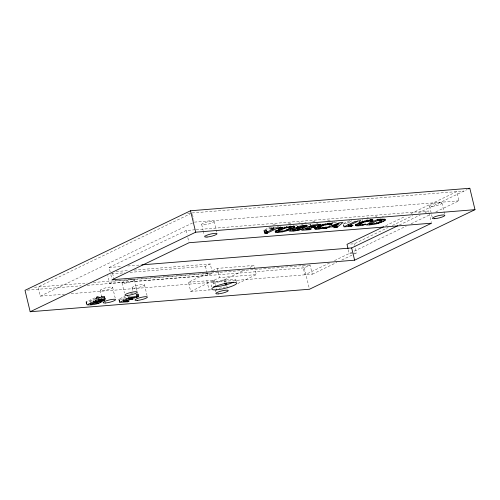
<?xml version="1.0" encoding="UTF-8"?>
<svg xmlns="http://www.w3.org/2000/svg" width="500" height="500" viewBox="0 0 500 500"><rect width="100%" height="100%" fill="white"/><g stroke="black" fill="none" stroke-linecap="round" stroke-linejoin="round"><path stroke-width="0.38" stroke-dasharray="2.5 1.88" d="M100.925 297.181L98.837 298.206L95.106 298.681L98.05 297.262L99.537 297.144L100.925 297.181L101.225 298.406M105.388 299.544L104.494 296.337L97.769 296.594L85.969 302.019L91.369 301.631M119.519 302.369L118.819 299.219L125.019 296.212M344 226.863L343.3 223.706L344.038 226.769M101.65 298.012L104.65 296.488M264.538 233.275L263.794 230.212L270.919 226.762M336.531 221.9L335.419 222.756L334.05 222.869M360.637 220.212L358.706 221.544L359.731 221.812M191.394 213.294L38.125 286.962L40.344 296.137L64.469 294.194M40.344 296.137L193.612 222.469M110.156 271.819L109.106 267.5L186.094 230.494L195.425 229.744M109.669 283.356L114.481 281.044L212.481 273.144L207.669 275.456L109.669 283.356L107.788 275.587M96.356 299.3L93.419 299.494L90.194 301.044L92.312 300.869M271.05 227.875L266.6 229.988L263.794 230.212M130.006 272.356L205.45 266.275L210.263 263.962L212.138 271.731M210.544 289.85L190.7 291.45L188.481 282.275L207.725 273.019M212.537 270.706L217.35 268.394L254.1 265.431L254.956 268.962M190.7 291.45L219.569 277.575L256.319 274.613L255.125 269.669M188.481 282.275L214.206 280.2A6.406 1.175 -13.6 0 0 215.256 281.656A6.406 1.175 -13.6 0 0 224.006 279.406L225.231 279.312L244.475 270.056M249.975 267.419L254.1 265.431M349.75 220.581L343.569 223.556L344.306 226.612M351.906 220.725L347.688 222.75L351.475 222.444M237.763 283.531L256.319 274.613M385.669 225.763L405.356 216.3M410.988 213.594L456.694 191.625L458.913 200.8L435.706 211.956M87.238 285.312L304.3 267.812L310.075 265.038L312.294 274.219L69.138 293.819M350.669 244.056L354.344 243.762L388.094 227.537M392.312 225.506L412.706 215.706M418.338 213L467.25 189.488M399.25 225.069L420.244 214.975M425.144 212.625L428.644 210.944L428.994 212.381M329.538 262.987L304.944 274.806L302.725 265.631M334.456 260.625L406.175 226.15M411.094 223.787L430.788 214.319M312.294 274.219L336.887 262.394M341.806 260.031L353.75 254.288M354.456 253.95L356.562 252.938L354.856 245.881M277.2 226.956L278.619 226.319M316.544 223.812L318.031 223.15M357.344 220.525L358.331 220.081M332.694 222.594L334.762 221.85M298.756 223.075L299.956 222.819M375.625 216.881L376.831 216.625M302.681 224.544L301.462 224.788L302.625 225.044M366.938 217.506L368.525 217.256M327.731 220.55L330.331 220.331M288.406 223.713L292.675 223.463M187.688 213.312L189.887 213.131M192.094 212.956L464.044 191.031M458.913 200.8L194.312 222.131L193.8 220.012M196.2 229.681L428.644 210.944M272.75 225.012L277.113 224.662M312.775 221.788L314.938 221.612M295.606 225.712L297.35 225.575M308.488 224.669L312.125 224.375M346.65 223.6L343.263 223.8M109.106 267.5L121.544 266.494M127.769 265.994L140.981 264.931M116.15 271.55L128.594 270.544M134.037 270.106L210.263 263.962M352.15 253.294L349.212 253.531L348.188 249.294M352.887 253.238L356.562 252.938M111.337 273.863L124.562 272.794M34.45 287.256L87.15 283.006M93.381 282.506L310.075 265.038M27.331 290.144L81.019 285.812M130.575 293.888L132.744 293.712M129.931 296.475L126.294 296.769L123.088 298.306L126.062 298.069M122.856 299.05L118.781 299.312M304.769 222.45L306.288 222.469M382.238 216.225L383.462 216.231M441.912 203.006L443.831 210.925M444.006 211.644L444.525 213.806M429.544 206.181L432.156 216.981M429.169 213.1L431.431 222.456M362.519 219.4L362.819 220.625M360.55 219.862L360.931 221.431M359.769 220.656L360.062 221.875M358.831 219.856L359.275 221.694M354.344 243.762L354.681 245.175M332.019 221.644L332.463 223.475M310.25 223.825L310.55 225.044M304.3 267.812L309.481 289.231M293.694 224.806L294.137 226.637M271.744 226.969L272.038 228.194M266.6 229.988L267.044 231.825M266.244 230.062L266.688 231.9M265.719 230.131L266.163 231.969M264.988 230.2L265.431 232.037M264.3 230.244L264.894 232.694M263.881 230.144L264.662 233.306M235.888 279.856L236.331 281.694M214.062 221.375L215.981 229.294M216.156 230.012L216.675 232.175M225.231 279.312L226.088 282.838M226.769 285.663L227.45 288.488M224.006 279.406L224.688 282.231M217.35 268.394L218.031 271.219M218.206 271.925L219.569 277.575M201.694 224.55L203.088 230.312M203.256 231.031L204.306 235.35M214.206 280.2L216.425 289.375M212.919 281.394L213.944 285.625M215.438 291.794L215.138 290.569A6.406 1.175 -13.6 0 0 217.475 290.831M205.45 266.275L206.988 272.631M207.156 273.337L207.669 275.456M192.438 214.369L193.631 219.306M206.856 280.794L209.075 289.969M186.094 230.494L187.138 234.812M187.838 237.694L188.881 242.013M144.444 284.731L147.056 295.531M138.075 293.925L138.644 296.438M137.938 293.919L138.381 295.75M134.375 279.769L136.988 290.569M137.706 293.506L138.156 295.338M138.044 296.769L137.3 293.712L136.856 293.913L137.6 296.969M136.644 294.662L137.238 297.113M136.213 294.137L136.506 295.363M135.981 294.175L136.281 295.4M132.069 287.906L132.938 291.506M134.156 296.55L134.681 298.706M122.006 282.944L124.444 293.025M119.087 299.062L119.825 302.125M112.6 273.275L114.138 279.631M118.819 299.219L119.556 302.275M110.85 274.694L111.894 279.012M112.594 287.3L115.206 298.1M104.494 296.337L105.231 299.394M104.562 296.694L105.15 299.137M104.1 296.244L104.812 299.4M103.475 296.206L104.213 299.269M102.581 296.225L103.319 299.288M100.219 290.475L102.137 298.394M101.4 296.306L102.137 299.363M100.525 297.106L100.825 298.325M99.537 297.144L99.831 298.369M98.05 297.262L98.344 298.488M97.769 296.594L98.506 299.656M96.981 296.731L97.719 299.788M96.562 296.85L97.306 299.913M96.169 297.019L96.912 300.075M93.419 299.494L93.719 300.712M86.419 302.05L87.156 305.113M86.275 301.775L87.019 304.831M86.006 301.925L86.713 305.081M211.944 286.631A12.806 2.356 -13.6 0 1 223.656 280.575A12.806 2.356 -13.6 0 1 234.969 281.312M219.006 288.4A6.406 1.175 -13.6 0 1 225.175 287.131M204.031 224.812A6.406 1.175 -13.6 0 0 214.044 221.694A6.406 1.175 -13.6 0 0 205.562 222.381A6.406 1.175 -13.6 0 0 204.031 224.812M431.881 206.444A6.406 1.175 -13.6 0 0 441.9 203.325A6.406 1.175 -13.6 0 0 433.413 204.013A6.406 1.175 -13.6 0 0 431.881 206.444M102.556 290.738A6.406 1.175 -13.6 0 0 112.575 287.619A6.406 1.175 -13.6 0 0 104.087 288.306A6.406 1.175 -13.6 0 0 102.556 290.738M134.406 288.169A6.406 1.175 -13.6 0 0 144.425 285.056A6.406 1.175 -13.6 0 0 135.938 285.738A6.406 1.175 -13.6 0 0 134.406 288.169M124.344 283.206A6.406 1.175 -13.6 0 0 134.356 280.094A6.406 1.175 -13.6 0 0 125.875 280.775A6.406 1.175 -13.6 0 0 124.344 283.206"/><path stroke-width="0.75" d="M97.562 302.663L94.162 302.55L90.931 304.1L97.025 302.987L97.562 302.663L97.3 301.225M292.675 228.494L293.119 230.325C294.875 229.806 300.656 230.656 299.488 227.45M294.4 227.188L294.462 226.863C287.987 225.956 280.769 228.094 275.281 231.669L275.206 231.994C281.681 232.9 288.925 230.775 294.4 227.188L294.106 225.963M95.844 301.744C101.737 301.95 104.894 297.85 95.844 301.744L95.55 300.519M297.738 226.744L298.031 227.963C299.65 227.544 304.75 228.15 303.562 225.244M369.806 222.875L370.1 224.094C373.219 223.463 381.819 223.525 381.475 219.275M318.65 227.887C322.231 224.481 327.594 224.856 331.969 224.075C334.144 222.669 327.506 223.725 326.875 223.856C322.694 224.762 318.231 225.787 314.8 228.463L315.038 229.013L318.012 229.1L322.825 228.35L324.9 227.406L319.113 228.131L318.65 227.887L318.206 226.056M359.45 224.6C363.025 221.194 368.394 221.569 372.762 220.781C374.944 219.381 368.3 220.438 367.675 220.562C363.494 221.475 359.031 222.5 355.6 225.175L355.838 225.725L358.812 225.812L363.619 225.062L365.7 224.119L359.913 224.844L359.45 224.6L359.006 222.763M100.975 302.219L101.175 301.875L100.013 301.625C110.262 299.319 102.431 298.331 96.912 300.075L87.019 304.831C90.087 305.156 97.144 304.5 100.975 302.219L100.675 300.994M290.5 228.044C288.331 226.287 281.913 229.244 279.194 230.812C281.312 232.562 287.794 229.619 290.5 228.044L290.075 226.281M385.094 220.331L385.412 219.613L384.2 219.294L376.781 219.812L366.081 224.856C371.131 225.25 379.744 223.781 385.094 220.331L384.794 219.106M337.25 227.131L342.944 222.544L339.237 222.838L323.45 228.544L326.181 228.3L329.644 227.05L335.069 226.612L333.688 227.712L336.55 227.5L337.25 227.131L336.806 225.294M307.15 226.238C307.762 224.381 300.619 226.006 299.1 226.3L289.206 231.056C292.275 231.375 299.331 230.725 303.163 228.444L303.369 228.1L302.2 227.85L307.15 226.238L306.85 225.012M190.519 210.769L25 290.331L30.181 311.744L309.481 289.231L475 209.669L469.819 188.256L190.519 210.769L195.7 232.188L30.181 311.744M273.769 228.806L264.538 233.275L267.337 233.05L276.719 228.569L280.569 228.238L282.356 227.381L272.038 228.194L270.012 229.088L273.769 228.806L273.475 227.581M123.387 299.531L123.831 301.369C124.044 300.138 141.588 298.075 128.794 298.981L128.5 297.756M128.794 298.981C131.325 296.569 136.475 298.356 138.531 296.363L130.113 297.2L119.519 302.369L127.225 301.819L129.169 300.956L123.831 301.369M293.119 230.325L296.35 228.775L299.788 228.675M298.031 227.963L300.981 226.55L303.856 226.469M305.731 228.044L306.025 229.269C306.238 228.038 323.787 225.975 310.994 226.881L310.694 225.656M310.994 226.881C313.525 224.469 318.669 226.256 320.731 224.262L312.312 225.1L301.719 230.269L309.425 229.719L311.369 228.856L306.025 229.269M348.431 225.812L357.644 221.35L354.613 221.663L344 226.863L351.069 226.363L353.1 225.519L348.431 225.812L347.987 223.975M370.1 224.094L377.819 220.387L381.769 220.5M383.556 226.775L346.994 244.356L348.019 248.588M468.537 188.875L469.819 188.256M141.762 264.869L351.656 247.944L397.85 225.744M354.619 260.181L431.606 223.181L189.056 242.731L112.069 279.738L354.619 260.181L351.656 247.944M195.7 232.188L475 209.669M383.9 219L384.344 220.831M382.606 218.988L383.194 221.431M381.319 219.106L381.675 220.731M380.906 219.006L381.2 220.225M381.319 220.919L381.619 222.138M380.156 218.981L380.456 220.2M379.006 219.044L379.306 220.269M379.712 221.537L380.006 222.756M377.525 219.163L377.819 220.387M378.069 222.069L378.369 223.294M376.406 222.525L376.706 223.75M372.469 219.556L372.762 220.781M372 219.775L372.294 221M371.625 219.925L371.919 221.15M371.325 220.019L371.619 221.238M370.944 219.444L371.388 221.281M370.819 220.019L371.119 221.238M370.5 219.906L370.794 221.131M371.244 223.45L371.544 224.675M369.869 219.819L370.163 221.044M369.231 223.025L369.675 224.862M367.794 219.95L368.088 221.175M366.869 220.113L367.163 221.337M364.925 220.581L365.225 221.806M362.962 221.238L363.263 222.463M362.006 221.625L362.3 222.85M362.594 224L362.887 225.225M361.081 222.044L361.375 223.269M360.213 222.488L360.506 223.713M359.606 222.856L359.906 224.081M359.113 222.544L359.556 224.375M359.275 223.531L359.569 224.756M358.219 223.363L358.812 225.812M357.05 224.044L357.494 225.881M356.05 224.019L356.494 225.85M355.544 224.5L355.838 225.725M351.331 225L351.631 226.225M351.025 225.094L351.319 226.319M350.775 225.138L351.069 226.363M336.469 225.519L336.912 227.356M335.956 225.05L336.55 227.5M335.556 225.75L336 227.587M334.825 226.444L335.119 227.669M331.2 223.062L331.5 224.288M330.825 223.212L331.119 224.438M330.525 223.306L330.819 224.531M330.294 223.344L330.588 224.569M330.025 223.306L330.319 224.531M329.7 223.194L329.994 224.419M329.069 223.106L329.369 224.331M329.344 225.831L329.644 227.05M327.881 223.144L328.175 224.369M326.213 226.969L326.506 228.194M325.106 223.612L325.4 224.838M325.887 227.075L326.181 228.3M325.519 227.162L325.819 228.381M323.144 224.181L323.438 225.4M322.887 227.025L323.181 228.25M322.169 224.525L322.463 225.75M321.206 224.913L321.506 226.137M320.281 225.338L320.575 226.556M320.631 227.506L320.925 228.731M319.413 225.775L319.713 227M318.663 225.538L319.106 227.369M319.231 227.712L319.525 228.938M318.669 226.3L319.113 228.131M318.312 225.831L318.756 227.662M318.325 226.206L318.769 228.044M317.275 226.038L318.012 229.1M316.25 227.331L316.694 229.169M315.25 227.306L315.694 229.144M314.744 227.794L315.038 229.013M313.812 226.038L314.106 227.262M313.525 226.119L313.825 227.344M313.3 226.156L313.594 227.375M308.931 226.506L309.231 227.731M309.363 228.456L309.656 229.681M309.125 228.494L309.425 229.719M306.25 225.338L306.544 226.562M305.188 225.113L305.631 226.95M304.137 225.463L304.581 227.3M303.512 225.425L303.806 226.65M303.163 225.162L303.456 226.388M301.9 227.094L302.344 228.925M300.444 227.025L301.031 229.469M299.456 227.662L299.756 228.888M299.281 228.713L299.581 229.938M297.644 226.8L298.094 228.637M297.744 229.094L298.038 230.319M296.05 227.55L296.35 228.775M294.556 229.638L294.85 230.856M293.65 226.394L293.944 227.619M292.644 226.325L293.087 228.162M292.744 229.188L293.188 231.025M291.225 226.369L291.819 228.812M290.262 225.963L290.706 227.8M289.925 227.631L290.369 229.469M289.481 226.244L289.781 227.469M288.55 228.837L288.844 230.062M286.444 226.588L286.737 227.812M286.962 229.381L287.256 230.606M284.413 227.094L284.713 228.319M282.531 227.744L282.831 228.969M281.962 230.6L282.256 231.825M280.837 228.487L281.131 229.713M280.275 227.013L280.569 228.238M280.038 227.05L280.331 228.275M279.194 228.663L279.637 230.5M278.75 228.975L279.194 230.812M278.869 229.519L279.312 231.356M278.531 229.225L279.006 231.244M278.25 229.819L278.844 232.262M276.906 230.512L277.35 232.35M275.8 230.5L276.244 232.331M275.238 230.994L275.531 232.219M267.269 231.744L267.569 232.963M267.044 231.825L267.337 233.05M266.688 231.9L266.981 233.119M266.163 231.969L266.462 233.194M265.431 232.037L265.725 233.263M226.088 282.838L226.6 284.956M224.862 282.938L225.375 285.056M136.656 295.975L136.95 297.194M136.431 296.012L136.725 297.231M131.962 298L132.262 299.225M131.613 298.137L131.906 299.363M131.331 298.219L131.625 299.444M127.456 300.469L127.75 301.694M126.737 298.606L127.031 299.831M127.163 300.556L127.456 301.781M126.931 300.594L127.225 301.819M104.056 299.113L104.356 300.338M103.15 299.5L103.444 300.725M101.95 299.237L102.394 301.075M101.369 299.019L101.619 300.425M100.938 300.15L101.231 301.375M99.981 298.981L100.275 300.206M99.712 300.869L100.156 302.7M98.494 299.1L98.794 300.325M98.4 301.413L98.844 303.244M96.8 301.137L97.094 302.362M97.094 302.488L97.387 303.712M95.456 300.575L95.9 302.413M93.863 301.325L94.162 302.55M90.638 302.875L91 304.8M233.312 282.244A12.806 2.356 -13.6 0 1 213.538 286.812M338.938 223.663L336.156 225.819L332.062 226.15L338.938 223.663M206.988 237.05A6.406 1.175 -13.6 0 0 217.006 233.931A6.406 1.175 -13.6 0 0 208.519 234.619A6.406 1.175 -13.6 0 0 206.988 237.05M434.837 218.681A6.406 1.175 -13.6 0 0 444.856 215.562A6.406 1.175 -13.6 0 0 436.369 216.25A6.406 1.175 -13.6 0 0 434.837 218.681M216.55 289.794A12.806 2.356 -13.6 0 0 236.588 283.556A12.806 2.356 -13.6 0 0 219.613 284.925A12.806 2.356 -13.6 0 0 216.55 289.794M105.519 302.975A6.406 1.175 -13.6 0 0 115.538 299.856A6.406 1.175 -13.6 0 0 107.05 300.544A6.406 1.175 -13.6 0 0 105.519 302.975M137.369 300.406A6.406 1.175 -13.6 0 0 147.387 297.294A6.406 1.175 -13.6 0 0 138.9 297.975A6.406 1.175 -13.6 0 0 137.369 300.406M127.3 295.444A6.406 1.175 -13.6 0 0 137.319 292.331A6.406 1.175 -13.6 0 0 128.831 293.012A6.406 1.175 -13.6 0 0 127.3 295.444M218.219 293.894A6.406 1.175 -13.6 0 0 228.238 290.775A6.406 1.175 -13.6 0 0 219.75 291.456A6.406 1.175 -13.6 0 0 218.219 293.894"/></g></svg>
